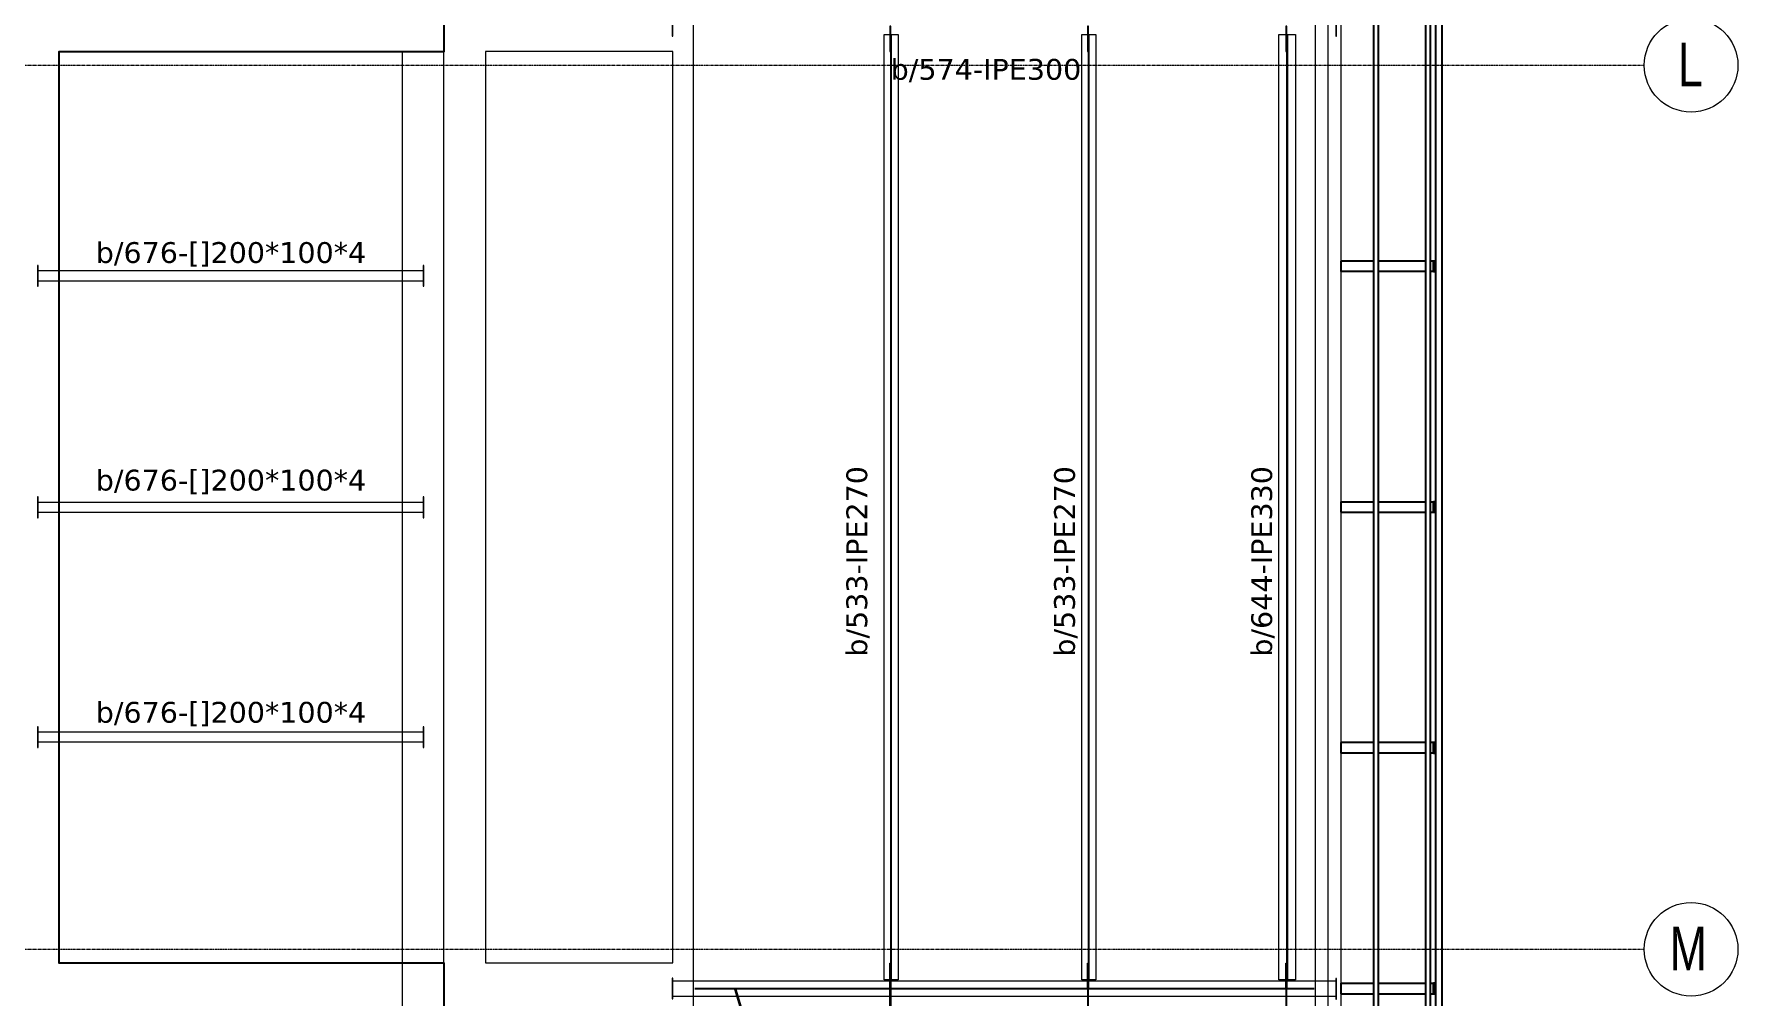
# Model space of a CAD drawing. Header units: millimetres. Extents: x -900 to 75397, y -21218 to 30654.
# Drawn here: x 59019 to 75397, y 8042 to 17300 of the extents above; entities that cross this region are included whole.
import ezdxf
from ezdxf.enums import TextEntityAlignment as Align

# ---------------------------------------------------------------- set-up
doc = ezdxf.new("R2010")
doc.units = ezdxf.units.MM
doc.header["$LTSCALE"] = 0.9
doc.linetypes.add('Grid Line', pattern=[3.33375, 1.905, -0.47625, 0.47625, -0.47625])
for name, color, linetype, lineweight in [('0-3', 250, 'Continuous', 5), ('A_ALMA', 255, 'Continuous', 5), ('E_EJES', 8, 'Continuous', 9), ('E_EJES-1', 8, 'Grid Line', 9), ('E_MUROS-1', 2, 'Continuous', 25), ('E_TEXTO', 3, 'Continuous', 9), ('E_VIGAS', 5, 'Continuous', 9), ('E_VIGAS-1', 5, 'Continuous', 25), ('E_VIGAS-2', 1, 'Continuous', 25), ('P-PLATINA', 6, 'Continuous', 15), ('VIGAS_HCB', 253, 'Continuous', 15)]:
    doc.layers.add(name, color=color, linetype=linetype, lineweight=lineweight)
doc.styles.add('Swis721 LtCn BT', font='swisscl.ttf', dxfattribs={"height": 0.42})
doc.styles.add('VERDANA', font='verdana.ttf')

# ---------------------------------------------------------------- blocks, each defined once
blk = doc.blocks.new('EST_SFM_VIGA-METALICA-SECCION-C - EST_SFM_VIGA-METALICA-UPN100-1529792-PLANTA DE PISO 14 N_E_ _56_55m')
at = {"layer": 'E_VIGAS-2'}
for p, q in [((13.831, 0.032), (-13.129, 0.032)), ((-13.047, -0.018), (13.749, -0.018))]:
    blk.add_line(p, q, dxfattribs=at)
blk = doc.blocks.new('EST_SFM_VIGA-METALICA-SECCION-C - EST_SFM_VIGA-METALICA-UPN100-1530878-PLANTA DE PISO 14 N_E_ _56_55m')
at = {"layer": 'E_VIGAS-2'}
for p, q in [((14.54, 0.018), (-14.294, 0.018)), ((-14.294, -0.032), (14.54, -0.032))]:
    blk.add_line(p, q, dxfattribs=at)
blk = doc.blocks.new('EST_SFM_VIGA-METALICA-SECCION-C - EST_SFM_VIGA-METALICA-UPN160-1529890-PLANTA DE PISO 14 N_E_ _56_55m')
at = {"layer": 'E_VIGAS-1'}
for p, q in [((14.442, 0.018), (-14.49, 0.018)), ((-14.485, -0.047), (14.437, -0.047))]:
    blk.add_line(p, q, dxfattribs=at)
blk = doc.blocks.new('DCTIB_CNI_EST_MOD-1A-FAC_0001_rvt-2-PLANTA DE PISO 14 N_E_ _56_55m')
at = {"layer": 'E_VIGAS-1'}
for p, q in [((-6.037, 155.678), (-6.037, 155.778)), ((-5.727, 155.778), (-6.037, 155.778)), ((-5.227, 155.778), (-5.677, 155.778)), ((-5.149, 155.778), (-5.177, 155.778)), ((-5.149, 155.778), (-5.149, 155.678)), ((-5.149, 155.678), (-5.149, 155.778)), ((-5.149, 155.778), (-5.148, 155.778)), ((-5.148, 155.778), (-5.148, 155.741)), ((-5.129, 155.778), (-5.148, 155.778)), ((-5.727, 155.678), (-6.037, 155.678)), ((-5.227, 155.678), (-5.677, 155.678)), ((-5.149, 155.678), (-5.177, 155.678)), ((-5.148, 155.678), (-5.149, 155.678)), ((-5.148, 155.731), (-5.143, 155.731)), ((-5.143, 155.731), (-5.148, 155.731)), ((-5.148, 155.731), (-5.143, 155.731)), ((-5.143, 155.725), (-5.148, 155.725)), ((-5.143, 155.725), (-5.148, 155.725)), ((-5.148, 155.725), (-5.143, 155.725)), ((-5.148, 155.716), (-5.148, 155.678)), ((-5.148, 155.678), (-5.129, 155.678)), ((-5.143, 155.731), (-5.129, 155.731)), ((-5.129, 155.725), (-5.143, 155.725)), ((-6.037, 153.364), (-6.037, 153.464)), ((-6.037, 153.464), (-5.727, 153.464)), ((-6.037, 153.364), (-5.727, 153.364)), ((-5.677, 153.464), (-5.227, 153.464)), ((-5.677, 153.364), (-5.227, 153.364)), ((-5.177, 153.464), (-5.149, 153.464)), ((-5.177, 153.364), (-5.149, 153.364)), ((-5.149, 153.464), (-5.149, 153.364)), ((-5.149, 153.464), (-5.148, 153.464)), ((-5.149, 153.364), (-5.149, 153.464)), ((-5.148, 153.364), (-5.149, 153.364)), ((-5.129, 153.464), (-5.148, 153.464)), ((-5.148, 153.464), (-5.148, 153.426)), ((-5.148, 153.417), (-5.143, 153.417)), ((-5.143, 153.417), (-5.148, 153.417)), ((-5.148, 153.417), (-5.143, 153.417)), ((-5.143, 153.411), (-5.148, 153.411)), ((-5.143, 153.411), (-5.148, 153.411)), ((-5.148, 153.411), (-5.143, 153.411)), ((-5.148, 153.401), (-5.148, 153.364)), ((-5.148, 153.364), (-5.129, 153.364)), ((-5.143, 153.417), (-5.129, 153.417)), ((-5.129, 153.411), (-5.143, 153.411)), ((-6.037, 151.049), (-6.037, 151.149)), ((-5.727, 151.149), (-6.037, 151.149)), ((-5.727, 151.049), (-6.037, 151.049)), ((-5.227, 151.149), (-5.677, 151.149)), ((-5.227, 151.049), (-5.677, 151.049)), ((-5.149, 151.149), (-5.177, 151.149)), ((-5.149, 151.049), (-5.177, 151.049)), ((-5.149, 151.149), (-5.149, 151.049)), ((-5.149, 151.049), (-5.149, 151.149)), ((-5.149, 151.149), (-5.148, 151.149)), ((-5.148, 151.049), (-5.149, 151.049)), ((-5.148, 151.149), (-5.148, 151.112)), ((-5.129, 151.149), (-5.148, 151.149)), ((-5.148, 151.102), (-5.143, 151.102)), ((-5.143, 151.102), (-5.148, 151.102)), ((-5.148, 151.102), (-5.143, 151.102)), ((-5.143, 151.097), (-5.148, 151.097)), ((-5.143, 151.097), (-5.148, 151.097)), ((-5.148, 151.097), (-5.143, 151.097)), ((-5.148, 151.087), (-5.148, 151.049)), ((-5.148, 151.049), (-5.129, 151.049)), ((-5.143, 151.102), (-5.129, 151.102)), ((-5.129, 151.097), (-5.143, 151.097)), ((-6.038, 148.735), (-6.038, 148.835)), ((-6.038, 148.835), (-5.727, 148.835)), ((-6.038, 148.735), (-5.727, 148.735)), ((-5.677, 148.835), (-5.227, 148.835)), ((-5.677, 148.735), (-5.227, 148.735)), ((-5.177, 148.835), (-5.149, 148.835)), ((-5.177, 148.735), (-5.149, 148.735)), ((-5.149, 148.835), (-5.149, 148.735)), ((-5.149, 148.835), (-5.148, 148.835)), ((-5.149, 148.735), (-5.149, 148.835)), ((-5.148, 148.735), (-5.149, 148.735)), ((-5.129, 148.835), (-5.148, 148.835)), ((-5.148, 148.835), (-5.148, 148.798)), ((-5.148, 148.788), (-5.143, 148.788)), ((-5.143, 148.788), (-5.148, 148.788)), ((-5.148, 148.788), (-5.143, 148.788)), ((-5.143, 148.782), (-5.148, 148.782)), ((-5.143, 148.782), (-5.148, 148.782)), ((-5.148, 148.782), (-5.143, 148.782)), ((-5.148, 148.772), (-5.148, 148.735)), ((-5.148, 148.735), (-5.129, 148.735)), ((-5.143, 148.788), (-5.129, 148.788)), ((-5.129, 148.782), (-5.143, 148.782))]:
    blk.add_line(p, q, dxfattribs=at)
for points, knots in [([(-5.148, 155.741), (-5.148, 155.74), (-5.148, 155.738), (-5.147, 155.736), (-5.147, 155.734), (-5.146, 155.732), (-5.145, 155.731), (-5.143, 155.731), (-5.143, 155.731)], [0, 0, 0, 0, 0.142857, 0.285714, 0.428571, 0.571429, 0.785714, 1, 1, 1, 1]), ([(-5.143, 155.725), (-5.143, 155.725), (-5.144, 155.725), (-5.145, 155.725), (-5.146, 155.724), (-5.147, 155.722), (-5.147, 155.721), (-5.147, 155.72), (-5.148, 155.718), (-5.148, 155.717), (-5.148, 155.716)], [0, 0, 0, 0, 0.142857, 0.285714, 0.428571, 0.571429, 0.678571, 0.732143, 0.785714, 1, 1, 1, 1]), ([(-5.148, 153.426), (-5.148, 153.426), (-5.148, 153.424), (-5.147, 153.422), (-5.147, 153.42), (-5.146, 153.418), (-5.145, 153.417), (-5.143, 153.417), (-5.143, 153.417)], [0, 0, 0, 0, 0.142857, 0.285714, 0.428571, 0.571429, 0.785714, 1, 1, 1, 1]), ([(-5.143, 153.411), (-5.143, 153.411), (-5.144, 153.411), (-5.145, 153.41), (-5.146, 153.409), (-5.147, 153.408), (-5.147, 153.406), (-5.147, 153.405), (-5.148, 153.404), (-5.148, 153.402), (-5.148, 153.401)], [0, 0, 0, 0, 0.142857, 0.285714, 0.428571, 0.571429, 0.678571, 0.732143, 0.785714, 1, 1, 1, 1]), ([(-5.148, 151.112), (-5.148, 151.111), (-5.148, 151.11), (-5.147, 151.107), (-5.147, 151.105), (-5.146, 151.104), (-5.145, 151.102), (-5.143, 151.102), (-5.143, 151.102)], [0, 0, 0, 0, 0.142857, 0.285714, 0.428571, 0.571429, 0.785714, 1, 1, 1, 1]), ([(-5.143, 151.097), (-5.143, 151.097), (-5.144, 151.096), (-5.145, 151.096), (-5.146, 151.095), (-5.147, 151.093), (-5.147, 151.092), (-5.147, 151.091), (-5.148, 151.089), (-5.148, 151.088), (-5.148, 151.087)], [0, 0, 0, 0, 0.142857, 0.285714, 0.428571, 0.571429, 0.678571, 0.732143, 0.785714, 1, 1, 1, 1]), ([(-5.148, 148.798), (-5.148, 148.797), (-5.148, 148.795), (-5.147, 148.793), (-5.147, 148.791), (-5.146, 148.789), (-5.145, 148.788), (-5.143, 148.788), (-5.143, 148.788)], [0, 0, 0, 0, 0.142857, 0.285714, 0.428571, 0.571429, 0.785714, 1, 1, 1, 1]), ([(-5.143, 148.782), (-5.143, 148.782), (-5.144, 148.782), (-5.145, 148.781), (-5.146, 148.78), (-5.147, 148.779), (-5.147, 148.778), (-5.147, 148.777), (-5.148, 148.775), (-5.148, 148.774), (-5.148, 148.772)], [0, 0, 0, 0, 0.142857, 0.285714, 0.428571, 0.571429, 0.678571, 0.732143, 0.785714, 1, 1, 1, 1])]:
    blk.add_open_spline(points, degree=3, knots=knots, dxfattribs=at)
for name, p, rotation in [('EST_SFM_VIGA-METALICA-SECCION-C - EST_SFM_VIGA-METALICA-UPN160-1529890-PLANTA DE PISO 14 N_E_ _56_55m', (-5.082, 153.388), 269.9999999999999), ('EST_SFM_VIGA-METALICA-SECCION-C - EST_SFM_VIGA-METALICA-UPN100-1530878-PLANTA DE PISO 14 N_E_ _56_55m', (-5.195, 153.535), 270), ('EST_SFM_VIGA-METALICA-SECCION-C - EST_SFM_VIGA-METALICA-UPN100-1529792-PLANTA DE PISO 14 N_E_ _56_55m', (-5.709, 153.763), 270.0000000000001)]:
    blk.add_blockref(name, p, dxfattribs=dict(at, rotation=rotation))
blk = doc.blocks.new('Grid - CNI_NOMBRE EJES-372759-PLANTA DE PISO 14 N_E_ _56_55m')
at = {"layer": 'E_EJES'}
blk.add_circle((0, 0), 0.003, dxfattribs=at)

msp = doc.modelspace()

# ---------------------------------------------------------------- linework, layer by layer
at = {"layer": 'A_ALMA'}
for p, q in [((67254.3, 8205.2), (67254.3, 17295.2)), ((67260.9, 8205.2), (67260.9, 17295.2)), ((69154.3, 8205.2), (69154.3, 17295.2)), ((69160.9, 8205.2), (69160.9, 17295.2)), ((71061.5, 8207.7), (71061.5, 17295.3)), ((71069, 8207.7), (71069, 17295.3)), ((71323.4, 8123.8), (65368.6, 8123.8)), ((71323.4, 8116.7), (65368.6, 8116.7))]:
    msp.add_line(p, q, dxfattribs=at)
at = {"layer": 'E_EJES-1'}
for p, q in [((62957.4, -4386.1), (62957.4, 29754.4)), ((62957.4, -4505.6), (62957.4, 29714.8)), ((71457.4, -4386.1), (71457.4, 29754.4)), ((71457.4, -4505.6), (71457.4, 29714.8)), ((0, 17000), (74491, 17000)), ((0, 8500), (74491, 8500))]:
    msp.add_line(p, q, dxfattribs=at)
at = {"layer": 'E_MUROS-1'}
msp.add_lwpolyline([(62957.5, 17630.2), (62957.5, 17130.2), (59257.6, 17130.2), (59257.6, 8370.2), (62957.6, 8370.2), (62957.6, 7870.2), (54457.6, 7870.2), (54457.6, 8370.2), (58857.6, 8370.2), (58857.6, 17130.2), (54457.5, 17130.2), (54457.5, 17630.2)], close=True, dxfattribs=at)
at = {"layer": 'E_VIGAS', "color": 30, "true_color": 0xf26722}
for points in [[(9558.4, 26595.9), (9558.5, -1095.9), (65358.6, -1095.8), (65358.6, 26595.9)], [(71333.4, 235), (71583.4, 235), (71583.4, 25265), (71333.4, 25265)], [(63358.7, 17132.6), (63358.7, 8370.2), (65158.6, 8370.2), (65158.6, 17132.6)]]:
    msp.add_lwpolyline(points, close=True, dxfattribs=at)
msp.add_lwpolyline([(59658.4, 7870.2), (59658.4, 7870.2), (59657.4, 7370), (59192.5, 7370.2), (59192.5, 7370.2), (55044.1, 7370.1), (54878.8, 490.1), (62558.7, 490.1), (62558.7, 17130.2)], dxfattribs=at)
at = {"layer": 'P-PLATINA'}
for points in [[(67244.3, 17132.7), (67254.3, 17132.7), (67254.3, 17376.7), (67244.3, 17376.7)], [(69144.3, 17132.7), (69154.3, 17132.7), (69154.3, 17376.7), (69144.3, 17376.7)], [(71051.5, 17132.8), (71061.5, 17132.8), (71061.5, 17376.8), (71051.5, 17376.8)], [(67244.3, 8367.8), (67254.3, 8367.8), (67254.3, 8123.8), (67244.3, 8123.8)], [(69144.3, 8367.8), (69154.3, 8367.8), (69154.3, 8123.8), (69144.3, 8123.8)], [(71051.5, 8367.8), (71061.5, 8367.8), (71061.5, 8123.8), (71051.5, 8123.8)], [(65835.7, 7883.4), (65826.1, 7880.5), (65754.5, 8113.7), (65764, 8116.7)], [(67244.3, 8116.7), (67254.3, 8116.7), (67254.3, 7872.7), (67244.3, 7872.7)], [(69144.3, 7872.7), (69154.3, 7872.7), (69154.3, 8116.7), (69144.3, 8116.7)], [(71051.5, 7872.7), (71061.5, 7872.7), (71061.5, 8116.7), (71051.5, 8116.7)]]:
    msp.add_lwpolyline(points, close=True, dxfattribs=at)
at = {"layer": 'VIGAS_HCB', "color": 8}
for points in [[(65152.6, 17480.2), (65152.6, 17280.2), (65158.6, 17280.2), (65158.6, 17480.2)], [(71533.4, 17480.2), (71533.4, 17280.2), (71539.4, 17280.2), (71539.4, 17480.2)], [(65152.6, 8222.6), (65152.6, 8022.6), (65158.6, 8022.6), (65158.6, 8222.6)], [(71533.4, 8220.2), (71533.4, 8020.2), (71539.4, 8020.2), (71539.4, 8220.2)]]:
    msp.add_lwpolyline(points, close=True, dxfattribs=at)
at = {"layer": 'VIGAS_HCB'}
for points in [[(67190.1, 17295.2), (67325.1, 17295.2), (67325.1, 8205.2), (67190.1, 8205.2)], [(69090.1, 17295.2), (69225.1, 17295.2), (69225.1, 8205.2), (69090.1, 8205.2)], [(71145.2, 8205.2), (70985.2, 8205.2), (70985.2, 17295.2), (71145.2, 17295.2)], [(59051.8, 15075.2), (59051.8, 14875.2), (59057.8, 14875.2), (59057.8, 15075.2)], [(62758.8, 15075.2), (62758.8, 14875.2), (62764.8, 14875.2), (62764.8, 15075.2)], [(62758.8, 14925.2), (59470.3, 14925.2), (59057.8, 14925.2), (59057.8, 15025.2), (62758.8, 15025.2)], [(59051.8, 12850), (59051.8, 12650), (59057.8, 12650), (59057.8, 12850)], [(62758.8, 12700), (59470.3, 12700), (59057.8, 12700), (59057.8, 12800), (62758.8, 12800)], [(62758.8, 12850), (62758.8, 12650), (62764.8, 12650), (62764.8, 12850)], [(59051.6, 10640.2), (59051.6, 10440.2), (59057.6, 10440.2), (59057.6, 10640.2)], [(62758.7, 10490.2), (59470.2, 10490.2), (59057.6, 10490.2), (59057.6, 10590.2), (62758.7, 10590.2)], [(62758.7, 10640.2), (62758.7, 10440.2), (62764.7, 10440.2), (62764.7, 10640.2)], [(65158.6, 8195.2), (71533.4, 8195.2), (71533.4, 8045.2), (65158.6, 8045.2)]]:
    msp.add_lwpolyline(points, close=True, dxfattribs=at)

# ---------------------------------------------------------------- block references
at = {"layer": '0-3', "xscale": 1000.000000000014, "yscale": 1000.000000000014, "zscale": 1000.000000000014}
msp.add_blockref('DCTIB_CNI_EST_MOD-1A-FAC_0001_rvt-2-PLANTA DE PISO 14 N_E_ _56_55m', (77619.5, -140662.4), dxfattribs=at)
at = {"layer": 'E_EJES', "xscale": 150000.0000000019, "yscale": 150000.0000000019, "zscale": 150000.0000000019, "rotation": 269.9999999999994}
for p in [(74946.9, 17000), (74946.9, 8500)]:
    msp.add_blockref('Grid - CNI_NOMBRE EJES-372759-PLANTA DE PISO 14 N_E_ _56_55m', p, dxfattribs=at)

# ---------------------------------------------------------------- texts
at = {"layer": 'E_EJES', "char_height": 420, "attachment_point": 1, "style": 'Swis721 LtCn BT'}
for s, insert, width in [('L', (74819.3, 17216.7), 288.608), ('M', (74739.8, 8716.7), 481.013)]:
    msp.add_mtext(s, dxfattribs=dict(at, insert=insert, width=width))
at = {"layer": 'E_TEXTO', "style": 'VERDANA'}
for p in [(60911.2, 15099.6), (60911.2, 12911.2), (60911.2, 10678.8)]:
    msp.add_text('b/676-[]200*100*4', height=200, dxfattribs=at).set_placement(p, align=Align.CENTER)
at = {"layer": 'E_TEXTO', "insert": (67252.5, 17061.2), "char_height": 200, "width": 1206.139, "attachment_point": 1, "style": 'VERDANA'}
msp.add_mtext('b/574-IPE300', dxfattribs=at)
at = {"layer": 'E_TEXTO', "char_height": 200, "width": 1206.139, "attachment_point": 1, "rotation": 90, "style": 'VERDANA'}
for s, insert in [('b/533-IPE270', (66826.8, 11313.4)), ('b/533-IPE270', (68823.7, 11313.4)), ('b/644-IPE330', (70718.9, 11313.4))]:
    msp.add_mtext(s, dxfattribs=dict(at, insert=insert))

doc.saveas('drawing.dxf')
